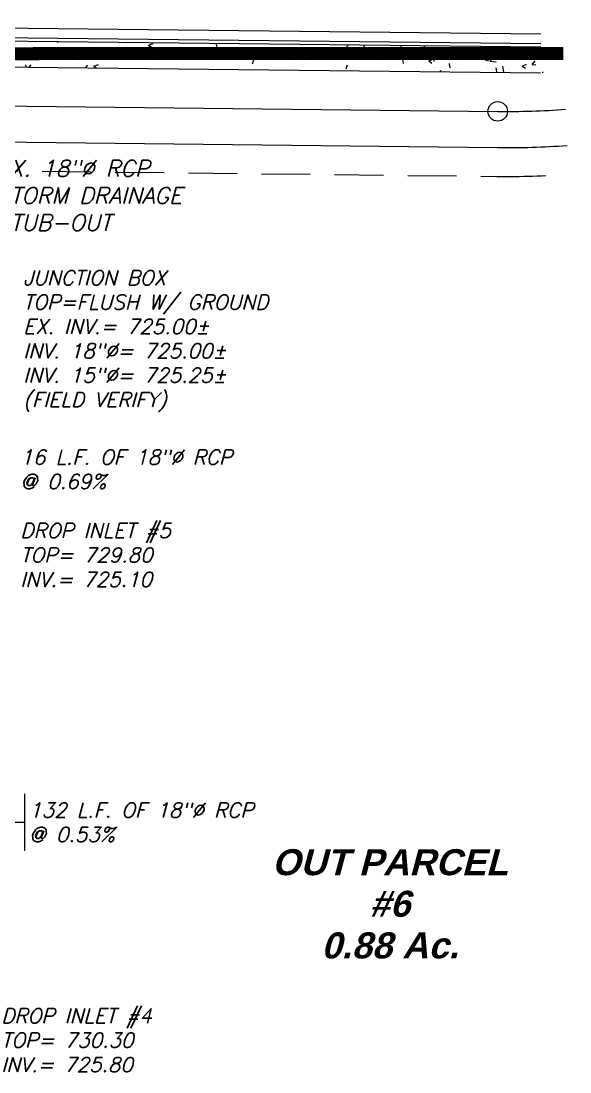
# Model space of a CAD drawing. Header units: feet. Extents: x 2168824 to 2169426, y 1509567 to 1510102.
# Drawn here: x 2169332.1 to 2169416.6, y 1509733.2 to 1509894.9 of the extents above; entities that cross this region are included whole.
import ezdxf
from ezdxf.enums import TextEntityAlignment as Align

# ---------------------------------------------------------------- set-up
doc = ezdxf.new("R2010")
doc.units = ezdxf.units.FT
doc.header["$LTSCALE"] = 30
doc.header["$MEASUREMENT"] = 0
doc.linetypes.add('HIDDEN', pattern=[0.375, 0.25, -0.125])
for name, color, linetype in [('1_DRTXT', 1, 'Continuous'), ('4_BNDLINE', 3, 'Continuous'), ('4_EASELINE', 6, 'HIDDEN'), ('4_LOT_NO', 1, 'Continuous'), ('6_EX_DRAINAGE', 252, 'MA_EX_DRAINAGE_LINE'), ('6_EX_DRAINAGE_TXT', 9, 'Continuous'), ('6_EX_UT_POWER_UG', 9, 'MA_EX_UGE_LINE'), ('7_EX_CONC_HATCH', 252, 'Continuous'), ('7_EX_CURB', 9, 'Continuous')]:
    doc.layers.add(name, color=color, linetype=linetype)
doc.styles.add('ROMANS', font='romans.shx', dxfattribs={"oblique": 15})
doc.styles.add('ROMANS15', font='romans.shx', dxfattribs={"oblique": 14.99997778074544})
doc.styles.add('SANSARIF', font='sanssb__.ttf', dxfattribs={"oblique": 15})
doc.linetypes.add('MA_EX_DRAINAGE_LINE', pattern='A,0.3,-0.2,["EX SD",ROMANS,S=0.1,R=0,X=-0.05,Y=-0.05],-0.5', length=1)
doc.linetypes.add('MA_EX_UGE_LINE', pattern='A,0.3,-0.1,["EX UGE",ROMANS,S=0.1,R=0,X=-0.05,Y=-0.05],-0.6', length=1)
doc.dimstyles.new('1_SCALE', dxfattribs={"dimscale": 30, "dimtxt": 0.08, "dimasz": 0.08, "dimexe": 0.05, "dimexo": 0.05, "dimgap": 0.02, "dimtad": 1, "dimdec": 0, "dimzin": 0, "dimdsep": 46, "dimtxsty": 'ROMANS15', "dimcen": 0.09, "dimclrd": 256, "dimclre": 256, "dimclrt": 256, "dimaunit": 1, "dimazin": 0, "dimtfac": 1, "dimtdec": 0, "dimtmove": 2, "dimatfit": 0, "dimfxl": 0, "dimtolj": 1, "dimtzin": 0, "dimlwd": -1, "dimlwe": -1, "dimarcsym": 0})

msp = doc.modelspace()

# ---------------------------------------------------------------- linework, layer by layer
at = {"layer": '1_DRTXT'}
msp.add_line((2169332.692091068, 1509776.00461189), (2169332.692091068, 1509767.258733473), dxfattribs=at)
at = {"layer": '4_BNDLINE'}
msp.add_line((2169308.989404151, 1509882.056945489), (2169405.478747031, 1509880.969606419), dxfattribs=at)
msp.add_circle((2169405.47874702, 1509880.969606419), 1.5, dxfattribs=at)
msp.add_arc((2169406.88728346, 1510005.961670267), 125, 269.3543607839617, 274.1485382523347, dxfattribs=at)
at = {"layer": '4_EASELINE'}
msp.add_line((2168975.416065281, 1509875.815350811), (2169405.366064116, 1509870.970241311), dxfattribs=at)
msp.add_arc((2169406.88728346, 1510005.961670267), 135, 269.3543607839617, 274.005827454395, dxfattribs=at)
at = {"layer": '6_EX_DRAINAGE', "const_width": 2}
msp.add_lwpolyline([(2169312.147993902, 1509889.839099718), (2169415.596323855, 1509889.888816889)], dxfattribs=at)
at = {"layer": '6_EX_UT_POWER_UG'}
msp.add_line((2169310.926563791, 1509876.471921233), (2169405.416063315, 1509875.407118412), dxfattribs=at)
msp.add_arc((2169406.886415577, 1510005.964904351), 130.566065289016, 269.3547576123872, 274.0667312636494, dxfattribs=at)
at = {"layer": '7_EX_CONC_HATCH'}
for p, q in [((2169334.419128263, 1509890.6639059), (2169334.419128263, 1509890.6639059)), ((2169337.689657981, 1509891.734157063), (2169337.872129475, 1509891.611078487)), ((2169337.970248121, 1509890.74654193), (2169337.970248121, 1509890.74654193)), ((2169341.757567491, 1509891.245151984), (2169341.757567491, 1509891.245151984)), ((2169342.987098372, 1509891.556057486), (2169342.987098372, 1509891.556057486)), ((2169348.273932327, 1509890.935628899), (2169348.273932327, 1509890.935628899)), ((2169348.325322733, 1509891.330508768), (2169348.325322733, 1509891.330508768)), ((2169351.745082262, 1509891.146038508), (2169352.445267582, 1509891.41481447)), ((2169351.746001295, 1509891.145716869), (2169352.243423839, 1509890.810201127)), ((2169353.663547094, 1509891.104960052), (2169353.663547094, 1509891.104960052)), ((2169355.130518598, 1509891.455821455), (2169355.115399221, 1509891.537786265)), ((2169358.637649987, 1509891.358192584), (2169358.637649987, 1509891.358192584)), ((2169359.001771457, 1509890.879411334), (2169359.001771457, 1509890.879411334)), ((2169362.303119878, 1509890.828294473), (2169362.18749426, 1509891.455121322)), ((2169364.339314941, 1509890.620315933), (2169364.339314941, 1509890.620315933)), ((2169364.339995819, 1509890.653862617), (2169364.339995819, 1509890.653862617)), ((2169366.116376622, 1509890.345161148), (2169366.816561942, 1509890.61393711)), ((2169369.475721157, 1509890.20076749), (2169369.360095539, 1509890.827594339)), ((2169373.859871306, 1509891.154614269), (2169373.859871306, 1509891.154614269)), ((2169375.157566204, 1509891.311930947), (2169375.488991424, 1509891.282934997)), ((2169382.06316885, 1509890.70720441), (2169382.501155014, 1509891.229175994)), ((2169382.063876431, 1509890.707707095), (2169382.66159325, 1509890.65541365)), ((2169385.050042999, 1509890.296832555), (2169384.944783595, 1509891.201638727)), ((2169389.235770676, 1509890.07968306), (2169389.717861383, 1509890.654216392)), ((2169390.549506172, 1509890.734131065), (2169390.68466953, 1509891.136955912)), ((2169393.236566158, 1509890.826931727), (2169393.236566158, 1509890.826931727)), ((2169393.666076176, 1509890.375501377), (2169394.356980938, 1509891.09557261)), ((2169394.168639356, 1509890.559916653), (2169394.168639356, 1509890.559916653)), ((2169404.92079977, 1509889.933242465), (2169405.123563012, 1509890.537533992)), ((2169335.466849846, 1509890.416963294), (2169335.466849846, 1509890.416963294)), ((2169338.088499775, 1509889.591336991), (2169338.088499775, 1509889.591336991)), ((2169339.033399092, 1509889.9114919), (2169339.236162334, 1509890.515783427)), ((2169339.757352625, 1509890.438357182), (2169339.757352625, 1509890.438357182)), ((2169343.222867102, 1509890.29544292), (2169343.222867102, 1509890.29544292)), ((2169345.095576986, 1509890.212808465), (2169345.095576986, 1509890.212808465)), ((2169346.9739266, 1509889.356092937), (2169346.9739266, 1509889.356092937)), ((2169350.433801348, 1509889.987259747), (2169350.433801348, 1509889.987259747)), ((2169351.733093529, 1509888.960675399), (2169351.733093529, 1509888.960675399)), ((2169352.805788293, 1509890.35714276), (2169352.805788293, 1509890.35714276)), ((2169353.40469269, 1509889.110603299), (2169353.607455932, 1509889.714894827)), ((2169355.772025709, 1509889.761711031), (2169355.772025709, 1509889.761711031)), ((2169358.048597296, 1509889.792127244), (2169358.048597296, 1509889.792127244)), ((2169358.480569927, 1509889.060559325), (2169358.480569927, 1509889.060559325)), ((2169360.551995571, 1509890.121705879), (2169360.551995571, 1509890.121705879)), ((2169361.110250072, 1509889.536162313), (2169361.110250072, 1509889.536162313)), ((2169363.531635153, 1509889.700745304), (2169363.531635153, 1509889.700745304)), ((2169366.117295659, 1509890.34483951), (2169366.614718203, 1509890.009323767)), ((2169366.448474433, 1509889.310613596), (2169366.448474433, 1509889.310613596)), ((2169367.775986288, 1509888.309714698), (2169367.97874953, 1509888.914006225)), ((2169368.725503979, 1509890.45050834), (2169368.725503979, 1509890.45050834)), ((2169369.67822018, 1509890.428313899), (2169369.67822018, 1509890.428313899)), ((2169371.786698794, 1509889.085064878), (2169371.786698794, 1509889.085064878)), ((2169375.016444542, 1509890.202765182), (2169375.016444542, 1509890.202765182)), ((2169376.648322436, 1509889.573240509), (2169376.532696818, 1509890.200067357)), ((2169380.354668904, 1509889.977216464), (2169380.354668904, 1509889.977216464)), ((2169380.487670981, 1509889.544283787), (2169381.187856301, 1509889.813059749)), ((2169380.488590023, 1509889.54396215), (2169380.986012566, 1509889.208446408)), ((2169380.630344746, 1509889.167291193), (2169380.630344746, 1509889.167291193)), ((2169381.552223492, 1509889.395754028), (2169381.552223492, 1509889.395754028)), ((2169383.133743021, 1509889.496869828), (2169383.133743021, 1509889.496869828)), ((2169383.820923715, 1509888.945713526), (2169383.705298097, 1509889.572540375)), ((2169383.983206805, 1509889.215624746), (2169383.983206805, 1509889.215624746)), ((2169385.692893266, 1509889.751667747), (2169385.692893266, 1509889.751667747)), ((2169386.921062391, 1509889.995479883), (2169386.921062391, 1509889.995479883)), ((2169387.384085186, 1509890.396803851), (2169387.384085186, 1509890.396803851)), ((2169389.117574132, 1509889.919730674), (2169389.117574132, 1509889.919730674)), ((2169389.236478258, 1509890.080185747), (2169389.834195077, 1509890.027892302)), ((2169390.993524995, 1509888.318186544), (2169390.877899376, 1509888.945013392)), ((2169391.031117627, 1509889.52611903), (2169391.031117627, 1509889.52611903)), ((2169393.666042983, 1509890.376040448), (2169394.555410523, 1509890.238107937)), ((2169394.858965341, 1509888.743406426), (2169395.559150661, 1509889.012182388)), ((2169395.722451996, 1509888.641635746), (2169395.611970151, 1509889.591333844)), ((2169395.612098224, 1509889.202185499), (2169395.612098224, 1509889.202185499)), ((2169396.369341989, 1509889.300570312), (2169396.369341989, 1509889.300570312)), ((2169396.408372502, 1509889.45216171), (2169396.89046321, 1509890.026695042)), ((2169396.409080084, 1509889.4526644), (2169397.006796903, 1509889.400370954)), ((2169401.443959918, 1509890.203235323), (2169401.443959918, 1509890.203235323)), ((2169401.70756635, 1509889.075021596), (2169401.70756635, 1509889.075021596)), ((2169403.580974328, 1509888.82464036), (2169404.063065035, 1509889.399173693)), ((2169404.338486663, 1509888.720311234), (2169405.117371617, 1509889.532076734)), ((2169409.426342182, 1509889.325033059), (2169409.426342182, 1509889.325033059)), ((2169409.502809842, 1509889.370643832), (2169409.502809842, 1509889.370643832)), ((2169332.894630949, 1509888.841573955), (2169332.894630949, 1509888.841573955)), ((2169332.942705277, 1509887.787396533), (2169332.903298109, 1509888.126139183)), ((2169333.41377622, 1509887.782088031), (2169333.724560114, 1509888.152465853)), ((2169341.142064907, 1509888.355043114), (2169341.142064907, 1509888.355043114)), ((2169342.0421851, 1509887.684854432), (2169342.408699735, 1509888.066841444)), ((2169343.342858423, 1509887.920726962), (2169344.043043743, 1509888.189502924)), ((2169343.343777454, 1509887.920405324), (2169343.721044702, 1509887.665935352)), ((2169345.442375883, 1509888.13248671), (2169345.442375883, 1509888.13248671)), ((2169347.945774158, 1509888.462065345), (2169347.945774158, 1509888.462065345)), ((2169353.346202601, 1509888.356453397), (2169353.346202601, 1509888.356453397)), ((2169368.024123333, 1509887.507650659), (2169368.024123333, 1509887.507650659)), ((2169369.888500106, 1509887.393654382), (2169369.888500106, 1509887.393654382)), ((2169370.527521608, 1509887.837229294), (2169370.527521608, 1509887.837229294)), ((2169373.738272753, 1509887.825675731), (2169373.738272753, 1509887.825675731)), ((2169374.314840979, 1509888.335839349), (2169374.314840979, 1509888.335839349)), ((2169375.720361799, 1509888.394704205), (2169375.720361799, 1509888.394704205)), ((2169377.124923157, 1509888.859516161), (2169377.124923157, 1509888.859516161)), ((2169378.789337978, 1509888.46586171), (2169378.789337978, 1509888.46586171)), ((2169382.147279886, 1509887.508826098), (2169382.350043128, 1509888.113117625)), ((2169382.463147519, 1509888.633967443), (2169382.463147519, 1509888.633967443)), ((2169387.801371881, 1509888.408418726), (2169387.801371881, 1509888.408418726)), ((2169389.780236531, 1509888.201135677), (2169389.780236531, 1509888.201135677)), ((2169393.139596242, 1509888.182870009), (2169393.139596242, 1509888.182870009)), ((2169394.859884387, 1509888.743084791), (2169395.35730693, 1509888.407569048)), ((2169396.639922645, 1509887.069592151), (2169396.721336726, 1509887.312229024)), ((2169396.89658843, 1509887.711003298), (2169396.89658843, 1509887.711003298)), ((2169398.166126274, 1509887.690659562), (2169398.050500655, 1509888.31748641)), ((2169398.477820604, 1509887.957321292), (2169398.477820604, 1509887.957321292)), ((2169399.24090963, 1509887.980741151), (2169399.24090963, 1509887.980741151)), ((2169403.212092197, 1509888.542455143), (2169403.212092197, 1509888.542455143)), ((2169403.581681911, 1509888.825143052), (2169404.17939873, 1509888.772849606)), ((2169403.816044965, 1509887.731772575), (2169403.816044965, 1509887.731772575)), ((2169404.33845347, 1509888.720850308), (2169405.22782101, 1509888.582917796)), ((2169404.375276956, 1509888.68484708), (2169404.375276956, 1509888.68484708)), ((2169405.338727553, 1509887.06313258), (2169405.223101934, 1509887.689959429)), ((2169405.715490472, 1509888.872033778), (2169405.715490472, 1509888.872033778)), ((2169406.394860993, 1509886.986438936), (2169406.284379148, 1509887.936137035)), ((2169407.045790712, 1509888.849472878), (2169407.045790712, 1509888.849472878)), ((2169409.154269327, 1509887.506223857), (2169409.154269327, 1509887.506223857)), ((2169409.230259701, 1509887.942529065), (2169409.930445021, 1509888.211305027)), ((2169409.231178751, 1509887.942207431), (2169409.728601295, 1509887.606691689)), ((2169410.753576154, 1509888.19711901), (2169411.235666861, 1509888.771652343)), ((2169410.754283737, 1509888.197621704), (2169411.352000556, 1509888.145328259)), ((2169411.094918216, 1509887.704727871), (2169411.094918216, 1509887.704727871)), ((2169412.384015074, 1509888.62392416), (2169412.384015074, 1509888.62392416)), ((2169393.109269059, 1509887.212393244), (2169393.109269059, 1509887.212393244)), ((2169394.047040803, 1509887.230978115), (2169394.047040803, 1509887.230978115)), ((2169412.42709197, 1509886.892268468), (2169412.395703213, 1509887.062432446))]:
    msp.add_line(p, q, dxfattribs=at)
at = {"layer": '7_EX_CURB'}
for p, q in [((2169236.790101784, 1509894.871321844), (2169412.12254131, 1509892.895499374)), ((2169236.767565202, 1509892.871448822), (2169412.100004727, 1509890.895626353)), ((2169236.773199347, 1509893.371417077), (2169412.105638873, 1509891.395594608)), ((2169227.355589773, 1509888.977258465), (2169412.054931562, 1509886.895880309))]:
    msp.add_line(p, q, dxfattribs=at)

# ---------------------------------------------------------------- texts
at = {"layer": '1_DRTXT', "char_height": 2.250010968748593, "attachment_point": 4, "style": 'ROMANS15'}
for s, insert in [('JUNCTION BOX \\PTOP=FLUSH W/ GROUND\\PEX. INV.= 725.00±\\PINV. 18"%%C= 725.00±\\PINV. 15"%%C= 725.25±\\P(FIELD VERIFY)', (2169332.489262334, 1509845.631029798)), ('16 L.F. OF 18"%%C RCP\\P@ 0.69%', (2169332.046126417, 1509825.915122558)), ('DROP INLET #5 \\PTOP= 729.80\\PINV.= 725.10 ', (2169332.046126417, 1509812.73874157)), ('132 L.F. OF 18"%%C RCP\\P@ 0.53%', (2169333.376347592, 1509771.622352607)), ('DROP INLET #4 \\PTOP= 730.30\\PINV.= 725.80 ', (2169329.106112415, 1509738.098619328))]:
    msp.add_mtext(s, dxfattribs=dict(at, insert=insert))
at = {"layer": '4_LOT_NO', "color": 6, "style": 'SANSARIF', "oblique": 15}
for s, p in [('OUT PARCEL', (2169388.892790352, 1509763.489460008)), ('#6', (2169388.892790352, 1509757.089460009)), ('0.88 Ac.', (2169388.892790352, 1509750.689460009))]:
    msp.add_text(s, height=4, dxfattribs=at).set_placement(p, align=Align.CENTER)
at = {"layer": '6_EX_DRAINAGE_TXT', "insert": (2169328.3384602, 1509868.039722983), "char_height": 2.500012187498437, "attachment_point": 4, "style": 'ROMANS15'}
msp.add_mtext('EX. 18"%%C RCP\\PSTORM DRAINAGE\\PSTUB-OUT', dxfattribs=at)

# ---------------------------------------------------------------- leaders
at = {"layer": '1_DRTXT'}
msp.add_leader([(2169300.875300912, 1509796.077316124), (2169322.636693631, 1509771.622352607), (2169332.692091068, 1509771.622352607)], dimstyle='1_SCALE', dxfattribs=at)

doc.saveas('drawing.dxf')
